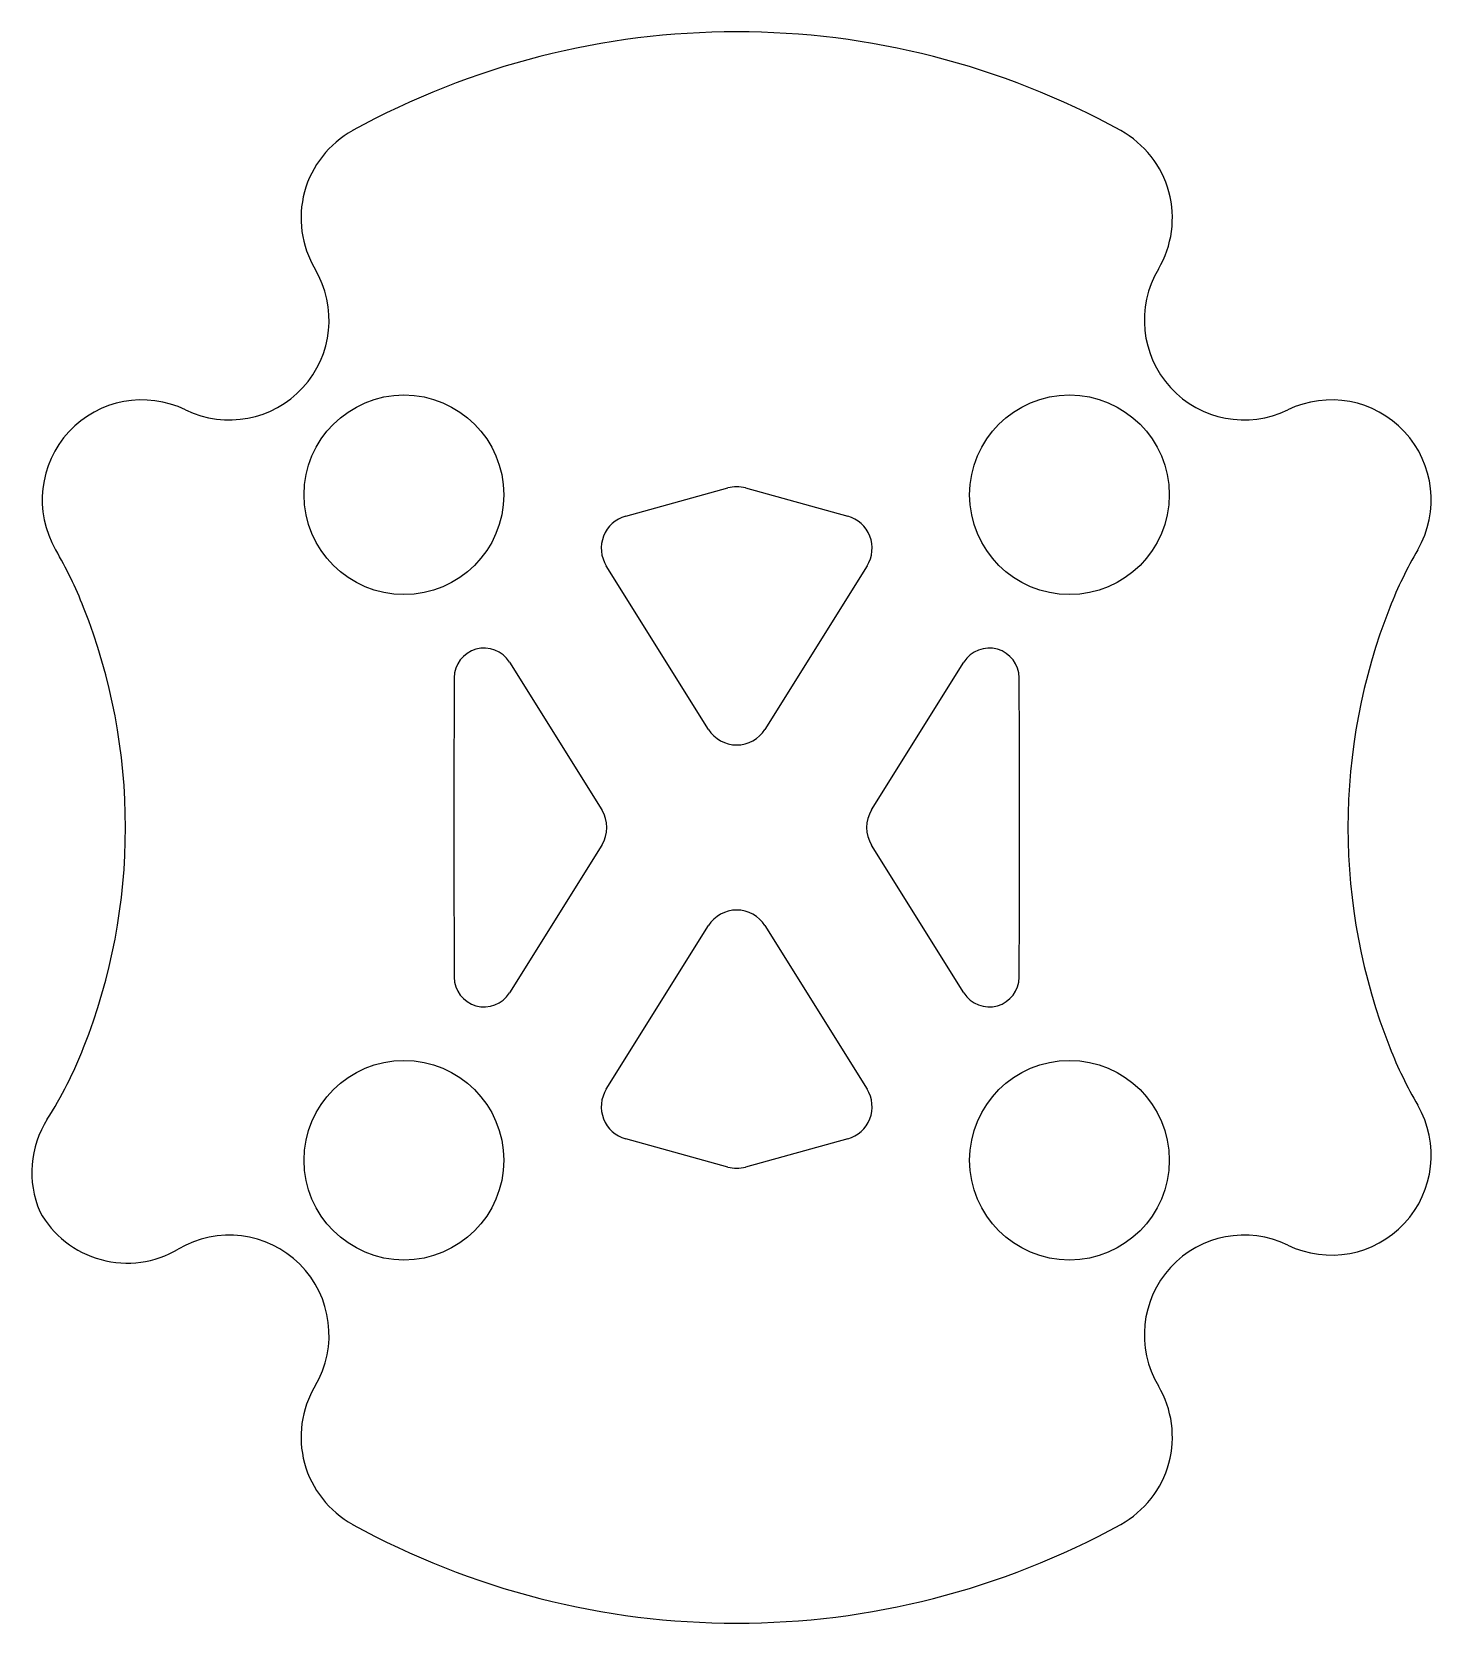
# Model space of a CAD drawing. Header units: millimetres. Extents: x -21.2 to 20.9, y -23.9 to 23.9.
import ezdxf

# ---------------------------------------------------------------- set-up
doc = ezdxf.new("R2010")
doc.units = ezdxf.units.MM
doc.layers.get('0').update_dxf_attribs({"linetype": 'CONTINUOUS'})

msp = doc.modelspace()

# ---------------------------------------------------------------- linework, layer by layer
for p, q in [((-3.336, 9.358), (-0.266, 10.206)), ((0.266, 10.206), (3.336, 9.358)), ((-0.848, 2.95), (-3.918, 7.864)), ((3.918, 7.864), (0.848, 2.95)), ((-6.826, 4.969), (-4.052, 0.53)), ((4.052, 0.53), (6.826, 4.969)), ((-4.052, -0.53), (-6.826, -4.969)), ((6.826, -4.969), (4.052, -0.53)), ((-3.918, -7.864), (-0.848, -2.95)), ((0.848, -2.95), (3.918, -7.864)), ((-0.266, -10.206), (-3.336, -9.357)), ((3.336, -9.357), (0.266, -10.206))]:
    msp.add_line(p, q)
for centre in [(-10, 10), (10, 10), (-10, -10), (10, -10)]:
    msp.add_circle(centre, 3)
for centre, radius, start, end in [((0, 0), 23.914, 61.1442, 118.8558), ((-10.093, 18.317), 3, 118.8558, 210.7415), ((10.093, 18.317), 3, -30.7415, 61.1442), ((-15.25, 15.25), 3, -115.8878, 30.7415), ((15.25, 15.25), 3, 149.2585, 295.8878), ((-17.87, 9.852), 3, 64.1122, 210.0627), ((17.87, 9.852), 3, -30.0627, 115.8878), ((0, 9.242), 1, 74.5491, 105.4509), ((-3.07, 8.394), 1, 105.4509, 211.9935), ((3.07, 8.394), 1, -31.9935, 74.5491), ((-31.717, 1.837), 13, 21.5545, 30.0627), ((31.717, 1.837), 13, 149.9373, 158.4455), ((-36.368, 0), 18, -21.5545, 21.5545), ((36.368, 0), 18, 158.4455, 201.5545), ((-7.589, 4.492), 0.9, 31.9935, 179.7159), ((7.589, 4.492), 0.9, 0.2838, 148.0065), ((0, 3.48), 1, 211.9935, 328.0065), ((-4.901, 0), 1, -31.9935, 31.9935), ((4.901, 0), 1, 148.0065, 211.9935), ((0, -3.48), 1, 31.9935, 148.0065), ((-7.589, -4.492), 0.9, 180.2838, 328.0065), ((7.589, -4.492), 0.9, 211.9935, 359.7162), ((-31.717, -1.837), 13, 327.771, 338.4455), ((31.717, -1.837), 13, 201.5545, 210.0627), ((-3.07, -8.394), 1, 148.0065, 254.5491), ((3.07, -8.394), 1, -74.5491, 31.9935), ((17.87, -9.852), 3, -115.8878, 30.0627), ((-18.183, -10.37), 3, 147.771, 202.9777), ((0, -9.242), 1, 254.5491, 285.4509), ((-18.317, -10.093), 3, 208.8558, 300.7415), ((-15.25, -15.25), 3, -30.7415, 120.7415), ((15.25, -15.25), 3, 64.1122, 210.7415), ((-10.093, -18.317), 3, 149.2585, 241.1442), ((10.093, -18.317), 3, -61.1442, 30.7415), ((0, 0), 23.914, 241.1442, 298.8558)]:
    msp.add_arc(centre, radius, start, end)
for start_param, end_param in [(4.661211, 4.763566), (1.519619, 1.621974)]:
    msp.add_ellipse((0, 0), major_axis=(0, -87.899), ratio=0.096702, start_param=start_param, end_param=end_param)

doc.saveas('drawing.dxf')
